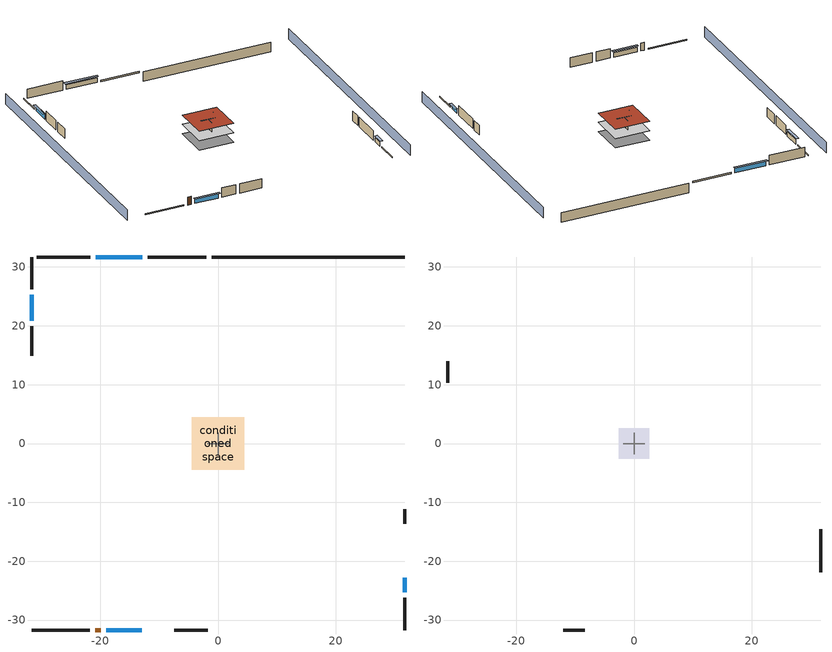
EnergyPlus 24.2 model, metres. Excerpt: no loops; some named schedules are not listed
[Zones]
conditioned space
 floor adiabatic (AdiabaticFloorConstruction): -4.44,-4.44 -4.44,4.44 4.44,4.44 4.44,-4.44 z0.3
 floor foundation (Slab2 construction): -4.44,-4.44 -4.44,4.44 4.44,4.44 4.44,-4.44 z-2.13
 wall outside (RimJoist1 construction): -2.01,31.68 -11.95,31.68 z0.3:0.61
 wall outside (RimJoist2 construction): 31.68,-31.68 31.68,-26.17 z0.3:0.61
 wall outside (RimJoist3 construction): -31.68,-31.68 -21.75,-31.68 z0.3:0.61
 wall outside (RimJoist4 construction): -31.68,31.68 -31.68,26.17 z0.3:0.61
 wall outside (AdiabaticWallConstruction 1): -20.82,-31.68 -19.9,-31.68 z0.3:2.34
 wall outside (AdiabaticWallConstruction): -12.88,31.68 -20.81,31.68 / -31.68,25.24 -31.68,20.83 z0.3:1.49; 31.68,-25.24 31.68,-22.83 z0.3:1.37; -18.98,-31.68 -12.99,-31.68 z0.3:1.43
 wall outside (Wall3 construction): -21.74,31.68 -30.76,31.68 z0.3:2.74
 wall outside (Wall4 construction): 31.68,-13.66 31.68,-11.21 z0.3:2.74
 wall outside (Wall7 construction): -7.47,-31.68 -1.78,-31.68 z0.3:2.74
 wall outside (Wall8 construction): -31.68,19.9 -31.68,14.89 z0.3:2.74
 wall foundation (FoundationWall1 construction): 31.68,31.68 -1.08,31.68 z-2.13:0.3
 wall to garage (Wall5 construction): -1.83,0 1.83,0 z0.3:2.74
 wall to garage (Wall6 construction): 0,-1.83 0,1.83 z0.3:2.74
 window (WindowConstruction): -12.88,31.68 -20.81,31.68 z0.3:1.49
 window (WindowConstruction 1): 31.68,-25.24 31.68,-22.84 z0.3:1.37
 window (WindowConstruction 2): -18.98,-31.68 -12.99,-31.68 z0.3:1.43
 window (WindowConstruction 3): -31.68,25.24 -31.68,20.83 z0.3:1.49
 door (Door): -20.82,-31.68 -19.91,-31.68 z0.3:2.34
 ceiling adiabatic (AdiabaticFloorConstruction): 4.44,-4.44 4.44,4.44 -4.44,4.44 -4.44,-4.44 z0.3
 roof outside (Roof2 construction): -4.44,4.44 -4.44,-4.44 4.44,-4.44 4.44,4.44 z2.74
garage
 floor foundation (Slab1 construction): -2.59,-2.59 -2.59,2.59 2.59,2.59 2.59,-2.59 z0
 wall outside (Wall1 construction): 31.68,-21.91 31.68,-14.59 z0.3:2.74
 wall outside (Wall2 construction): -12.06,-31.68 -8.4,-31.68 z0.3:2.74
 wall outside (Wall9 construction): -31.68,13.96 -31.68,10.31 z0.3:2.74
 roof outside (Roof1 construction): -2.59,2.59 -2.59,-2.59 2.59,-2.59 2.59,2.59 z2.74
shading: -36.26,31.68 -36.26,-31.68 / 36.26,-31.68 36.26,31.68 z0:2.74; -21.11,31.68 -12.57,31.68 -12.57,32.29 -21.11,32.29 z1.8; 31.68,-22.53 31.68,-25.54 32.29,-25.54 32.29,-22.53 z1.68; -12.68,-31.68 -19.28,-31.68 -19.28,-32.29 -12.68,-32.29 z1.74; -31.68,20.53 -31.68,25.54 -32.29,25.54 -32.29,20.53 z1.8
[Building]
Building 1: Terrain=Suburbs
[Site:Location]
Portland Intl Arpt_OR: Latitude {deg}=45.59; Longitude {deg}=-122.6; Time Zone {hr}=-8; Elevation {m}=33; Keep Site Location Information=Yes
[Site:GroundTemperature:Shallow]
10.2558, 8.96328, 8.85977, 9.47314, 11.9355, 14.3863, 16.5111, 17.8571, 17.9714, 16.8767, 14.8061, 12.4304
[Site:WaterMainsTemperature]
Calculation Method=Schedule; Temperature Schedule=mains temperature schedule
[Material] Roughness=Rough; Thermal Absorptance=0.9
Name | Thickness {m} | Conductivity {W/m-K} | Density {kg/m3} | Specific Heat {J/kg-K} | Solar Absorptance | Visible Absorptance
concrete 4.0 in. | 0.1016 | 1.803125 | 2242.8 | 837.4 | 0.7 | 0.7
concrete 8.0 in. | 0.2032 | 1.803125 | 2242.8 | 837.4 | 0.7 | 0.7
door material | 0.04445 | 0.0612267 | 512.64 | 1214.23 | 0.7 | 0.7
floor covering | 0.0127 | 0.0450781 | 54.468 | 1339.84 | 0.9 | 0.9
floor covering 1 | 0.0127 | 0.0433444 | 54.468 | 1339.84 | 0.6 | 0.6
floor rigid ins; wall rigid ins | 0.512978 | 0.029427 | 32.04 | 1214.23 | 0.7 | 0.7
floor stud and cavity | 0.1397 | 1.75129 | 37.0049 | 1207.88 | 0.7 | 0.7
furniture material conditioned space 1; furniture material garage 1 | 0.1524 | 0.115458 | 640.8 | 1214.23 | 0.6 | 0.6
gypsum board | 0.0127 | 0.160291 | 801 | 837.4 | 0.6 | 0.6
gypsum board 1 | 0.0127 | 0.160291 | 801 | 837.4 | 0.7 | 0.7
metal surfacing | 0.000508 | 50.0403 | 7801.74 | 460.57 | 0.9 | 0.9
osb sheathing 0.5 in. | 0.0127 | 0.115458 | 512.64 | 1214.23 | 0.6 | 0.6
osb sheathing 0.5 in. 1; osb sheathing 0.5 in. 2; osb sheathing 0.5 in. 3 | 0.0127 | 0.115458 | 512.64 | 1214.23 | 0.7 | 0.7
osb sheathing 0.75 in. | 0.01905 | 0.115458 | 512.64 | 1214.23 | 0.7 | 0.7
rim joist stud and cavity | 0.0508 | 0.178688 | 50.32683 | 1063.81 | 0.6 | 0.6
roof rigid ins | 0.0036958 | 0.029427 | 32.04 | 1214.23 | 0.7 | 0.7
roof rigid ins 1 | 0.103632 | 0.029427 | 32.04 | 1214.23 | 0.7 | 0.7
roof stud and cavity | 0.2032 | 0.0815493 | 78.34581 | 1123.46 | 0.7 | 0.7
wall stud and cavity | 0.1397 | 0.727959 | 139.0536 | 1170.24 | 0.6 | 0.6
wall stud and cavity 1 | 0.1397 | 0.550994 | 139.0536 | 1170.24 | 0.7 | 0.7
wall stud and cavity 2 | 0.1397 | 0.335416 | 139.0536 | 1170.24 | 0.7 | 0.7
wall stud and cavity 3 | 0.0889 | 0.380278 | 52.3479 | 1209.89 | 0.7 | 0.7
wall stud and cavity 4 | 0.0889 | 0.391764 | 83.0341 | 1211.67 | 0.7 | 0.7
wood siding | 0.0254 | 0.102417 | 544.68 | 1172.36 | 0.85 | 0.85
wood siding 1; wood siding 2 | 0.0254 | 0.102417 | 544.68 | 1172.36 | 0.7 | 0.7
[WindowMaterial:SimpleGlazingSystem]
WindowMaterial: U-Factor {W/m2-K}=2.78222; Solar Heat Gain Coefficient=0.56
[Construction]
AdiabaticFloorConstruction: floor stud and cavity, floor rigid ins, osb sheathing 0.75 in., floor covering 1
AdiabaticWallConstruction: wood siding 1, wall rigid ins, wall stud and cavity 3, gypsum board
AdiabaticWallConstruction 1: wood siding 2, wall rigid ins, wall stud and cavity 3, gypsum board
Door: door material
FoundationWall1 construction: concrete 8.0 in., gypsum board 1
furniture construction conditioned space 1: furniture material conditioned space 1
furniture construction garage 1: furniture material garage 1
PartitionWallConstruction: gypsum board, wall stud and cavity 4, gypsum board
RimJoist1 construction; RimJoist2 construction; RimJoist3 construction; RimJoist4 construction: wood siding, rim joist stud and cavity
Roof1 construction: metal surfacing, roof rigid ins, osb sheathing 0.5 in.
Roof2 construction: metal surfacing, roof rigid ins 1, osb sheathing 0.75 in., roof stud and cavity, gypsum board
Slab1 construction: concrete 4.0 in.
Slab2 construction: concrete 4.0 in., floor covering
Wall1 construction; Wall2 construction: wood siding, osb sheathing 0.5 in. 1, wall stud and cavity
Wall3 construction; Wall4 construction: wood siding, osb sheathing 0.5 in. 1, wall stud and cavity 1, gypsum board
Wall5 construction: osb sheathing 0.5 in. 2, wall stud and cavity 2, gypsum board
Wall6 construction: osb sheathing 0.5 in. 3, wall stud and cavity 2, gypsum board
Wall7 construction; Wall8 construction: wood siding, osb sheathing 0.5 in. 3, wall stud and cavity 1, gypsum board
Wall9 construction: wood siding, osb sheathing 0.5 in. 3, wall stud and cavity
WindowConstruction; WindowConstruction 1; WindowConstruction 2; WindowConstruction 3: WindowMaterial
[Zone] Multiplier=1; Part of Total Floor Area=Yes
Name | Volume {m3}
conditioned space | 384.656
garage | 65.242
[Space]
Name | Zone | Volume {m3}
conditioned space 1 | conditioned space | 384.656
garage 1 | garage | 65.242
[SurfaceProperty:ExposedFoundationPerimeter] Exposed Perimeter Calculation Method=TotalExposedPerimeter
Name | Total Exposed Perimeter {m}
Slab2 | 32.766
Slab1 | 14.6304
[SurfaceProperty:IncidentSolarMultiplier] Incident Solar Multiplier=1; Incident Solar Multiplier Schedule=trans schedule winter=0.85 summer=0.7
Window1; Window2; Window3; Window4
[InternalMass]
Name | Construction | Zone or ZoneList | Space or SpaceList | Surface Area {m2}
furniture mass conditioned space 1 | furniture construction conditioned space 1 | conditioned space | conditioned space 1 | 63.09974
partition wall mass | PartitionWallConstruction | conditioned space | conditioned space 1 | 157.749
furniture mass garage 1 | furniture construction garage 1 | garage | garage 1 | 2.67561
[Lights] Design Level Calculation Method=LightingLevel; Return Air Fraction=0; Fraction Radiant=0.6; Fraction Visible=0.2; Fraction Replaceable=1
Name | Zone or ZoneList or Space or SpaceList | Schedule | Lighting Level {W}
interior lighting | conditioned space 1 | lighting_interior | 302.631
garage lighting | garage 1 | lighting_garage | 10.6096
[People]
occupants: Zone or ZoneList or Space or SpaceList=conditioned space 1; Number of People Schedule=occupants; Number of People Calculation Method=People; Number of People=3; Fraction Radiant=0.314171; Sensible Heat Fraction=0.56303; Activity Level Schedule=occupants activity schedule; Carbon Dioxide Generation Rate {m3/s-W}=0; Enable ASHRAE 55 Comfort Warnings=No; Mean Radiant Temperature Calculation Type=EnclosureAveraged
[ElectricEquipment] Design Level Calculation Method=EquipmentLevel
Name | Zone or ZoneList or Space or SpaceList | Schedule | Design Level {W} | Fraction Latent | Fraction Radiant | Fraction Lost
ceiling fan | conditioned space 1 | ceiling_fan | 16.9811 | 0 | 0.558 | 0
clothes dryer | conditioned space 1 | clothes_dryer | 1804.86 | 0.015 | 0.081 | 0.85
clothes washer | conditioned space 1 | clothes_washer | 278.155 | 0.03 | 0.162 | 0.7
cooking range | conditioned space 1 | cooking_range | 78.1698 | 0.16 | 0.384 | 0.2
dishwasher | conditioned space 1 | dishwasher | 776.682 | 0.3 | 0.18 | 0.4
fridge | conditioned space 1 | fridge schedule | 43.7215 | 0 | 0.6 | 0
mech vent bath fan 0 | conditioned space 1 | mech vent bath fan 0 schedule | 30 | 0 | 0 | 1
mech vent house fan | conditioned space 1 | mech vent house fan schedule | 0 | 0 | 0 | 1
mech vent house fan cfis | conditioned space 1 | mech vent house fan cfis schedule | 0 | 0 | 0 | 0
mech vent range fan 0 | conditioned space 1 | mech vent range fan 0 schedule | 30 | 0 | 0 | 1
misc plug loads | conditioned space 1 | plug_loads_other | 372.956 | 0.021 | 0.558 | 0.049
misc tv | conditioned space 1 | plug_loads_tv | 601.219 | 0 | 0.6 | 0
whole house fan | conditioned space 1 | Always On Discrete | 0 | 0 | 0 | 1
freezer | garage 1 | freezer schedule | 194.914 | 0 | 0.6 | 0
[OtherEquipment] Zone or ZoneList or Space or SpaceList=conditioned space 1; Design Level Calculation Method=EquipmentLevel
Name | Fuel Type | Schedule | Design Level {W} | Fraction Latent | Fraction Radiant | Fraction Lost
clothes dryer 1 | Electricity | clothes_dryer | 0 | 0.015 | 0.081 | 0.85
cooking range 1 | NaturalGas | cooking_range | 2290.93 | 0.16 | 0.384 | 0.2
general water use latent | None | general water use schedule | 62.594 | 1 | 0 | 0
general water use sensible | None | general water use schedule | -61.6891 | 0 | 0.6 | 0
mech vent house fan latent load; water heater lat | None | Always On Discrete | 0 | 1 | 0 | 0
mech vent house fan sensible load; water heater sens | None | Always On Discrete | 0 | 0 | 0 | 0
water heater energy adjustment1 | Electricity | Always On Discrete | 0.01 | 0 | 0 | 1
[ZoneInfiltration:DesignFlowRate] Zone or ZoneList or Space or SpaceList=conditioned space 1; Schedule=Always On Discrete; Design Flow Rate Calculation Method=Flow/Zone; Design Flow Rate {m3/s}=0
infil flow; natural vent flow; whole house fan flow
[ZoneInfiltration:EffectiveLeakageArea]
infil garage 1: Zone or Space=garage 1; Schedule=Always On Discrete; Effective Air Leakage Area {cm2}=679.592; Stack Coefficient=0.000129147; Wind Coefficient=4.64657e-05
[AvailabilityManager:Scheduled]
central ac and furnace airloop Availability Manager: Schedule=Always On Discrete
[WaterUse:Equipment]
dishwasher: Peak Flow Rate {m3/s}=9.54508e-06; Flow Rate Fraction Schedule=hot_water_dishwasher
[Foundation:Kiva] Wall Depth Below Slab {m}=0.2032
Name | Initial Indoor Air Temperature {C} | Wall Height Above Grade {m}
Foundation Kiva 1 | 13.4258 | 0.1016
Foundation Kiva 2 | 23.0556 | 0.3048
[Foundation:Kiva:Settings]
Soil Conductivity {W/m-K}=1.3848; Soil Density {kg/m3}=1842.3; Soil Specific Heat {J/kg-K}=418.7; Ground Solar Absorptivity=0.9; Ground Thermal Absorptivity=0.9; Ground Surface Roughness {m}=0.03; Far-Field Width {m}=40; Deep-Ground Boundary Condition=ZeroFlux; Deep-Ground Depth {m}=40; Minimum Cell Dimension {m}=0.2; Maximum Cell Growth Coefficient=3; Simulation Timestep=Timestep
[Exterior:Lights]
exterior lighting: Schedule=exterior lighting schedule; Design Level {W}=7.09205
[EnergyManagementSystem:GlobalVariable]
central_ac_and_furnace_airloop_Fan_RTF
infil_program_Qfan
infil_program_Qinf
natural_vent_program_Qnv
natural_vent_program_Qwhf
[EnergyManagementSystem:Sensor]
Name | Output:Variable or Output:Meter Index Key | Output:Variable or Output:Meter
airflow_gain | infil flow | Infiltration Sensible Heat Gain Energy
airflow_gain_1 | natural vent flow | Infiltration Sensible Heat Gain Energy
airflow_gain_2 | whole house fan flow | Infiltration Sensible Heat Gain Energy
airflow_loss | infil flow | Infiltration Sensible Heat Loss Energy
airflow_loss_1 | natural vent flow | Infiltration Sensible Heat Loss Energy
airflow_loss_2 | whole house fan flow | Infiltration Sensible Heat Loss Energy
clg_load_cond |  | Cooling:EnergyTransfer:Zone:CONDITIONED SPACE
clg_sp_s; clg_sp_s_1 | cooling setpoint | Schedule Value
clothes_dryer_exhaust_0_sch_s | clothes_dryer | Schedule Value
cool_season | cooling season schedule | Schedule Value
htg_load_cond |  | Heating:EnergyTransfer:Zone:CONDITIONED SPACE
htg_sp_s; htg_sp_s_1 | heating setpoint | Schedule Value
ig_ee_conv | ceiling fan | Electric Equipment Convective Heating Energy
ig_ee_conv_1 | clothes dryer | Electric Equipment Convective Heating Energy
ig_ee_conv_3 | cooking range | Electric Equipment Convective Heating Energy
ig_ee_conv_4 | dishwasher | Electric Equipment Convective Heating Energy
ig_ee_conv_5 | fridge | Electric Equipment Convective Heating Energy
ig_ee_conv_6 | misc plug loads | Electric Equipment Convective Heating Energy
ig_ee_conv_7 | misc tv | Electric Equipment Convective Heating Energy
ig_ee_conv_8 | whole house fan | Electric Equipment Convective Heating Energy
ig_ee_rad | ceiling fan | Electric Equipment Radiant Heating Energy
ig_ee_rad_1 | clothes dryer | Electric Equipment Radiant Heating Energy
ig_ee_rad_3 | cooking range | Electric Equipment Radiant Heating Energy
ig_ee_rad_4 | dishwasher | Electric Equipment Radiant Heating Energy
ig_ee_rad_5 | fridge | Electric Equipment Radiant Heating Energy
ig_ee_rad_6 | misc plug loads | Electric Equipment Radiant Heating Energy
ig_ee_rad_7 | misc tv | Electric Equipment Radiant Heating Energy
ig_ee_rad_8 | whole house fan | Electric Equipment Radiant Heating Energy
ig_lgt_conv | interior lighting | Lights Convective Heating Energy
ig_lgt_rad | interior lighting | Lights Radiant Heating Energy
ig_lgt_vis | interior lighting | Lights Visible Radiation Heating Energy
ig_oe_conv | clothes dryer 1 | Other Equipment Convective Heating Energy
ig_oe_conv_1 | cooking range 1 | Other Equipment Convective Heating Energy
ig_oe_conv_2 | general water use latent | Other Equipment Convective Heating Energy
ig_oe_conv_3 | general water use sensible | Other Equipment Convective Heating Energy
ig_oe_conv_4 | water heater energy adjustment1 | Other Equipment Convective Heating Energy
ig_oe_conv_5 | water heater lat | Other Equipment Convective Heating Energy
ig_oe_conv_6 | water heater sens | Other Equipment Convective Heating Energy
ig_oe_rad | clothes dryer 1 | Other Equipment Radiant Heating Energy
ig_oe_rad_1 | cooking range 1 | Other Equipment Radiant Heating Energy
ig_oe_rad_2 | general water use latent | Other Equipment Radiant Heating Energy
ig_oe_rad_3 | general water use sensible | Other Equipment Radiant Heating Energy
ig_oe_rad_4 | water heater energy adjustment1 | Other Equipment Radiant Heating Energy
ig_oe_rad_5 | water heater lat | Other Equipment Radiant Heating Energy
ig_oe_rad_6 | water heater sens | Other Equipment Radiant Heating Energy
ig_ppl_conv | occupants | People Convective Heating Energy
ig_ppl_rad | occupants | People Radiant Heating Energy
im_conv | furniture mass conditioned space 1 | Surface Inside Face Convection Heat Gain Energy
im_conv_1 | partition wall mass | Surface Inside Face Convection Heat Gain Energy
im_ig | furniture mass conditioned space 1 | Surface Inside Face Internal Gains Radiation Heat Gain Energy
im_ig_1 | partition wall mass | Surface Inside Face Internal Gains Radiation Heat Gain Energy
im_lgt | furniture mass conditioned space 1 | Surface Inside Face Lights Radiation Heat Gain Energy
im_lgt_1 | partition wall mass | Surface Inside Face Lights Radiation Heat Gain Energy
im_sol | furniture mass conditioned space 1 | Surface Inside Face Solar Radiation Heat Gain Energy
im_sol_1 | partition wall mass | Surface Inside Face Solar Radiation Heat Gain Energy
im_surf | furniture mass conditioned space 1 | Surface Inside Face Net Surface Thermal Radiation Heat Gain Energy
im_surf_1 | partition wall mass | Surface Inside Face Net Surface Thermal Radiation Heat Gain Energy
mech_vent_bath_fan_0_sch_s | mech vent bath fan 0 schedule | Schedule Value
mech_vent_range_fan_0_sch_s | mech vent range fan 0 schedule | Schedule Value
mv_conv | mech vent bath fan 0 | Electric Equipment Convective Heating Energy
mv_conv_1 | mech vent house fan | Electric Equipment Convective Heating Energy
mv_conv_2 | mech vent house fan cfis | Electric Equipment Convective Heating Energy
mv_conv_3 | mech vent range fan 0 | Electric Equipment Convective Heating Energy
mv_conv_4 | mech vent house fan latent load | Other Equipment Convective Heating Energy
mv_conv_5 | mech vent house fan sensible load | Other Equipment Convective Heating Energy
mv_rad | mech vent bath fan 0 | Electric Equipment Radiant Heating Energy
mv_rad_1 | mech vent house fan | Electric Equipment Radiant Heating Energy
mv_rad_2 | mech vent house fan cfis | Electric Equipment Radiant Heating Energy
mv_rad_3 | mech vent range fan 0 | Electric Equipment Radiant Heating Energy
mv_rad_4 | mech vent house fan latent load | Other Equipment Radiant Heating Energy
mv_rad_5 | mech vent house fan sensible load | Other Equipment Radiant Heating Energy
natural_vent_s | natural vent schedule | Schedule Value
out_pb_s |  | Site Outdoor Air Barometric Pressure
out_wt_s |  | Site Outdoor Air Humidity Ratio
site_vw_s |  | Site Wind Speed
ss_back_out | Window1 | Surface Window Shortwave from Zone Back Out Window Heat Transfer Rate
ss_back_out_1 | Window2 | Surface Window Shortwave from Zone Back Out Window Heat Transfer Rate
ss_back_out_2 | Window3 | Surface Window Shortwave from Zone Back Out Window Heat Transfer Rate
ss_back_out_3 | Window4 | Surface Window Shortwave from Zone Back Out Window Heat Transfer Rate
ss_conv | Door1 | Surface Inside Face Convection Heat Gain Energy
ss_conv_1 | Window1 | Surface Inside Face Convection Heat Gain Energy
ss_conv_2 | Window2 | Surface Inside Face Convection Heat Gain Energy
ss_conv_3 | Window3 | Surface Inside Face Convection Heat Gain Energy
ss_conv_4 | Window4 | Surface Inside Face Convection Heat Gain Energy
ss_ig | Door1 | Surface Inside Face Internal Gains Radiation Heat Gain Energy
ss_ig_1 | Window1 | Surface Inside Face Internal Gains Radiation Heat Gain Energy
ss_ig_2 | Window2 | Surface Inside Face Internal Gains Radiation Heat Gain Energy
ss_ig_3 | Window3 | Surface Inside Face Internal Gains Radiation Heat Gain Energy
ss_ig_4 | Window4 | Surface Inside Face Internal Gains Radiation Heat Gain Energy
ss_lgt | Door1 | Surface Inside Face Lights Radiation Heat Gain Energy
ss_sol | Door1 | Surface Inside Face Solar Radiation Heat Gain Energy
ss_surf | Door1 | Surface Inside Face Net Surface Thermal Radiation Heat Gain Energy
ss_surf_1 | Window1 | Surface Inside Face Net Surface Thermal Radiation Heat Gain Energy
ss_surf_2 | Window2 | Surface Inside Face Net Surface Thermal Radiation Heat Gain Energy
ss_surf_3 | Window3 | Surface Inside Face Net Surface Thermal Radiation Heat Gain Energy
ss_surf_4 | Window4 | Surface Inside Face Net Surface Thermal Radiation Heat Gain Energy
ss_trans_in | Window1 | Surface Window Transmitted Solar Radiation Rate
ss_trans_in_1 | Window2 | Surface Window Transmitted Solar Radiation Rate
ss_trans_in_2 | Window3 | Surface Window Transmitted Solar Radiation Rate
ss_trans_in_3 | Window4 | Surface Window Transmitted Solar Radiation Rate
ss_trans_out | Window1 | Surface Inside Face Initial Transmitted Diffuse Transmitted Out Window Solar Radiation Rate
ss_trans_out_1 | Window2 | Surface Inside Face Initial Transmitted Diffuse Transmitted Out Window Solar Radiation Rate
ss_trans_out_2 | Window3 | Surface Inside Face Initial Transmitted Diffuse Transmitted Out Window Solar Radiation Rate
ss_trans_out_3 | Window4 | Surface Inside Face Initial Transmitted Diffuse Transmitted Out Window Solar Radiation Rate
s_conv | FoundationWall1 | Surface Inside Face Convection Heat Gain Energy
s_conv_1 | inferred conditioned ceiling | Surface Inside Face Convection Heat Gain Energy
s_conv_10 | Wall4 | Surface Inside Face Convection Heat Gain Energy
s_conv_11 | Wall5 | Surface Inside Face Convection Heat Gain Energy
s_conv_12 | Wall6 | Surface Inside Face Convection Heat Gain Energy
s_conv_13 | Wall7 | Surface Inside Face Convection Heat Gain Energy
s_conv_14 | Wall8 | Surface Inside Face Convection Heat Gain Energy
s_conv_2 | inferred conditioned floor | Surface Inside Face Convection Heat Gain Energy
s_conv_3 | RimJoist1 | Surface Inside Face Convection Heat Gain Energy
s_conv_4 | RimJoist2 | Surface Inside Face Convection Heat Gain Energy
s_conv_5 | RimJoist3 | Surface Inside Face Convection Heat Gain Energy
s_conv_6 | RimJoist4 | Surface Inside Face Convection Heat Gain Energy
s_conv_7 | Roof2 | Surface Inside Face Convection Heat Gain Energy
s_conv_8 | Slab2 | Surface Inside Face Convection Heat Gain Energy
s_conv_9 | Wall3 | Surface Inside Face Convection Heat Gain Energy
s_ig | FoundationWall1 | Surface Inside Face Internal Gains Radiation Heat Gain Energy
s_ig_1 | inferred conditioned ceiling | Surface Inside Face Internal Gains Radiation Heat Gain Energy
s_ig_10 | Wall4 | Surface Inside Face Internal Gains Radiation Heat Gain Energy
s_ig_11 | Wall5 | Surface Inside Face Internal Gains Radiation Heat Gain Energy
s_ig_12 | Wall6 | Surface Inside Face Internal Gains Radiation Heat Gain Energy
s_ig_13 | Wall7 | Surface Inside Face Internal Gains Radiation Heat Gain Energy
s_ig_14 | Wall8 | Surface Inside Face Internal Gains Radiation Heat Gain Energy
s_ig_2 | inferred conditioned floor | Surface Inside Face Internal Gains Radiation Heat Gain Energy
s_ig_3 | RimJoist1 | Surface Inside Face Internal Gains Radiation Heat Gain Energy
s_ig_4 | RimJoist2 | Surface Inside Face Internal Gains Radiation Heat Gain Energy
s_ig_5 | RimJoist3 | Surface Inside Face Internal Gains Radiation Heat Gain Energy
s_ig_6 | RimJoist4 | Surface Inside Face Internal Gains Radiation Heat Gain Energy
s_ig_7 | Roof2 | Surface Inside Face Internal Gains Radiation Heat Gain Energy
s_ig_8 | Slab2 | Surface Inside Face Internal Gains Radiation Heat Gain Energy
s_ig_9 | Wall3 | Surface Inside Face Internal Gains Radiation Heat Gain Energy
s_lgt | FoundationWall1 | Surface Inside Face Lights Radiation Heat Gain Energy
s_lgt_1 | inferred conditioned ceiling | Surface Inside Face Lights Radiation Heat Gain Energy
s_lgt_10 | Wall4 | Surface Inside Face Lights Radiation Heat Gain Energy
s_lgt_11 | Wall5 | Surface Inside Face Lights Radiation Heat Gain Energy
s_lgt_12 | Wall6 | Surface Inside Face Lights Radiation Heat Gain Energy
s_lgt_13 | Wall7 | Surface Inside Face Lights Radiation Heat Gain Energy
s_lgt_14 | Wall8 | Surface Inside Face Lights Radiation Heat Gain Energy
s_lgt_2 | inferred conditioned floor | Surface Inside Face Lights Radiation Heat Gain Energy
s_lgt_3 | RimJoist1 | Surface Inside Face Lights Radiation Heat Gain Energy
s_lgt_4 | RimJoist2 | Surface Inside Face Lights Radiation Heat Gain Energy
s_lgt_5 | RimJoist3 | Surface Inside Face Lights Radiation Heat Gain Energy
s_lgt_6 | RimJoist4 | Surface Inside Face Lights Radiation Heat Gain Energy
s_lgt_7 | Roof2 | Surface Inside Face Lights Radiation Heat Gain Energy
s_lgt_8 | Slab2 | Surface Inside Face Lights Radiation Heat Gain Energy
s_lgt_9 | Wall3 | Surface Inside Face Lights Radiation Heat Gain Energy
s_sol | FoundationWall1 | Surface Inside Face Solar Radiation Heat Gain Energy
s_sol_1 | inferred conditioned ceiling | Surface Inside Face Solar Radiation Heat Gain Energy
s_sol_10 | Wall4 | Surface Inside Face Solar Radiation Heat Gain Energy
s_sol_11 | Wall5 | Surface Inside Face Solar Radiation Heat Gain Energy
s_sol_12 | Wall6 | Surface Inside Face Solar Radiation Heat Gain Energy
s_sol_13 | Wall7 | Surface Inside Face Solar Radiation Heat Gain Energy
s_sol_14 | Wall8 | Surface Inside Face Solar Radiation Heat Gain Energy
s_sol_2 | inferred conditioned floor | Surface Inside Face Solar Radiation Heat Gain Energy
s_sol_3 | RimJoist1 | Surface Inside Face Solar Radiation Heat Gain Energy
s_sol_4 | RimJoist2 | Surface Inside Face Solar Radiation Heat Gain Energy
s_sol_5 | RimJoist3 | Surface Inside Face Solar Radiation Heat Gain Energy
s_sol_6 | RimJoist4 | Surface Inside Face Solar Radiation Heat Gain Energy
s_sol_7 | Roof2 | Surface Inside Face Solar Radiation Heat Gain Energy
s_sol_8 | Slab2 | Surface Inside Face Solar Radiation Heat Gain Energy
s_sol_9 | Wall3 | Surface Inside Face Solar Radiation Heat Gain Energy
s_surf | FoundationWall1 | Surface Inside Face Net Surface Thermal Radiation Heat Gain Energy
s_surf_1 | inferred conditioned ceiling | Surface Inside Face Net Surface Thermal Radiation Heat Gain Energy
s_surf_10 | Wall4 | Surface Inside Face Net Surface Thermal Radiation Heat Gain Energy
s_surf_11 | Wall5 | Surface Inside Face Net Surface Thermal Radiation Heat Gain Energy
s_surf_12 | Wall6 | Surface Inside Face Net Surface Thermal Radiation Heat Gain Energy
s_surf_13 | Wall7 | Surface Inside Face Net Surface Thermal Radiation Heat Gain Energy
